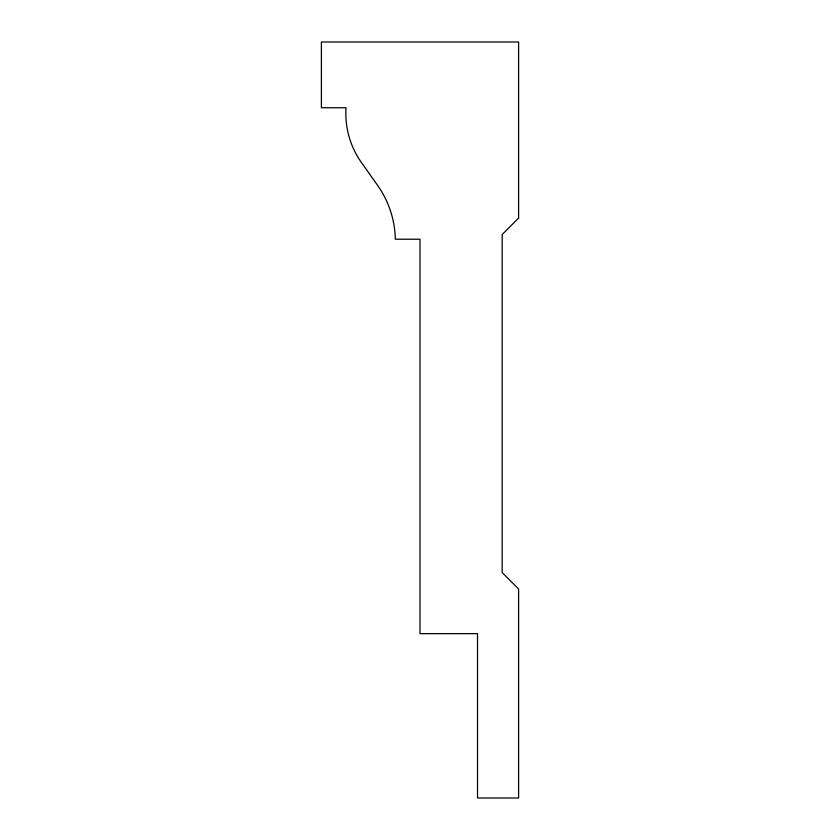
<?xml version="1.0" encoding="UTF-8"?>
<svg xmlns="http://www.w3.org/2000/svg" width="840" height="840" viewBox="0 0 840 840"><rect width="100%" height="100%" fill="white"/><g stroke="black" fill="none" stroke-linecap="round" stroke-linejoin="round"><path stroke-width="1.26" d="M518.606 218.075L502.173 234.507L502.173 572.597L518.606 589.029L518.606 798L477.519 798L477.519 633.654L420 633.654L420 239.222L395.346 239.222A97.125 97.125 0 0 0 377.506 185.22L361.399 162.466A84.567 84.567 0 0 1 346.048 107.74L321.394 107.74L321.394 42L518.606 42L518.606 218.075"/></g></svg>
